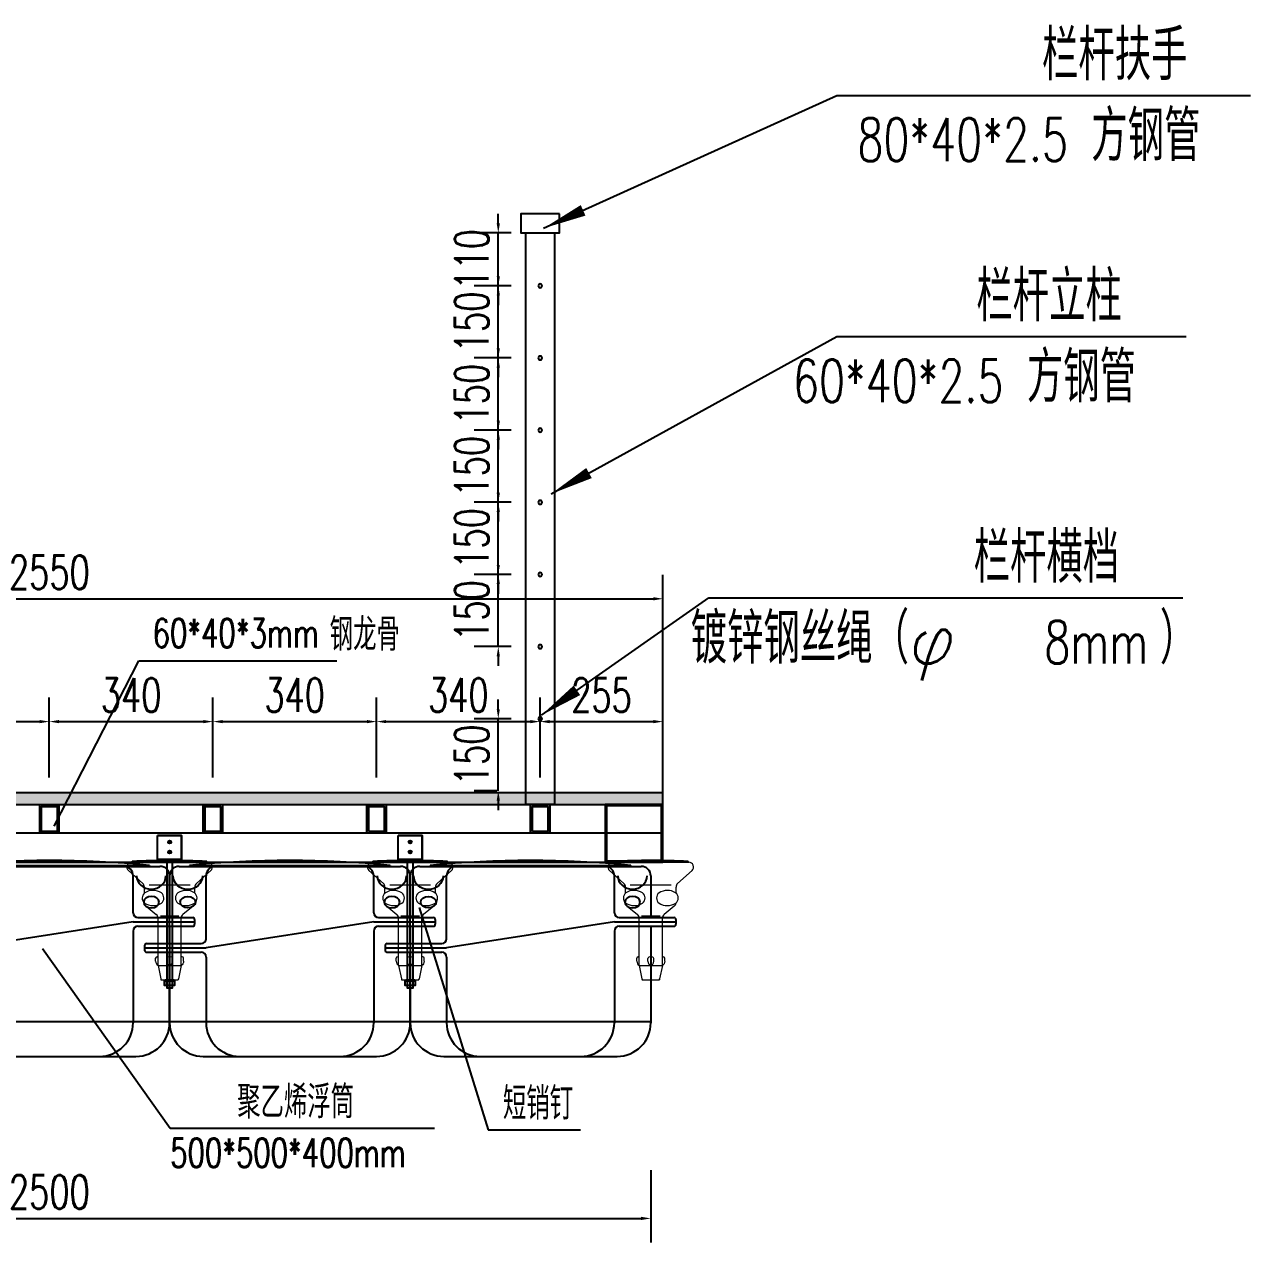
# Model space of a CAD drawing. Extents: x 833816 to 4746262, y -3629782 to -1973088.
# Drawn here: x 2454430 to 2456978, y -2641514 to -2638982 of the extents above; entities that cross this region are included whole.
import ezdxf

# ---------------------------------------------------------------- set-up
doc = ezdxf.new("R2010")
doc.units = 0
doc.header["$LTSCALE"] = 1000
doc.header["$MEASUREMENT"] = 0
doc.header["$PDMODE"] = 32
for name, color, linetype in [('00-Face', 2, 'Continuous'), ('DIM_LEAD', 3, 'Continuous'), ('FT', 5, 'Continuous'), ('hatch', 8, 'Continuous'), ('L-TEXT文字标注', 7, 'Continuous'), ('PUB_DIM', 3, 'Continuous'), ('PUB_TEXT', 7, 'Continuous'), ('W-PLASTIC_RAILINGS塑木栏杆', 6, 'Continuous'), ('W-STEEL_FRAME钢架', 3, 'Continuous'), ('W-STEEL_KEEL钢龙骨', 5, 'Continuous'), ('塑木板', 32, 'Continuous'), ('短销钉', 253, 'Continuous'), ('螺栓', 146, 'Continuous')]:
    doc.layers.add(name, color=color, linetype=linetype)
doc.layers.add('伯利恒浮筒', color=5, linetype='Continuous', lineweight=5)
doc.styles.add('_TCH_DIM', font='SIMPLEX', dxfattribs={"bigfont": 'GBCBIG'})
doc.styles.add('STANDARD_T3', font='simplex.shx', dxfattribs={"width": 0.7, "bigfont": 'gbcbig.shx'})
doc.dimstyles.new('W&&20', dxfattribs={"dimtxt": 70, "dimasz": 20, "dimexe": 50, "dimexo": 60, "dimgap": 20, "dimtad": 1, "dimdec": 0, "dimzin": 0, "dimdsep": 46, "dimtxsty": 'STANDARD_T3', "dimcen": 0.09, "dimclrd": 1, "dimclre": 1, "dimclrt": 7, "dimazin": 2, "dimtfac": 1, "dimtdec": 0, "dimtix": 1, "dimtmove": 1, "dimatfit": 3, "dimfxl": 100, "dimtolj": 1, "dimtzin": 0, "dimarcsym": 0})

# ---------------------------------------------------------------- blocks, each defined once
blk = doc.blocks.new('blhft')
at = {"layer": 'FT'}
for p, q in [((-230, 395), (230, 395)), ((-208.5, 397), (208.1999999999534, 397)), ((-208.5, 397), (-208.5, 395)), ((208.1999999999534, 397), (208.1999999999534, 395)), ((-250, 234.5), (-250, 375)), ((-174.2640687120147, 244.5), (-174.2640687120147, 375)), ((174.2640687118983, 298.5), (174.2640687118983, 375)), ((250, 375), (250, 288.5)), ((184.2640687118983, 288.5), (298.0747355405474, 288.5)), ((174.2640687118983, 279.5), (-174.2640687120147, 225.5)), ((174.2640687118983, 279.5), (302.0747355405474, 279.5)), ((174.2640687118983, 260.5), (174.2640687118983, 70)), ((184.2640687118983, 270.5), (298.0747355405474, 270.5)), ((250, 270.5), (250, 70)), ((-298.0369826901006, 234.5), (-184.2640687120147, 234.5)), ((-302.0369826901006, 225.5), (-174.2640687120147, 225.5)), ((-298.0369826901006, 216.5), (-184.2640687120147, 216.5)), ((-250, 70), (-250, 216.5)), ((-174.2640687120147, 206.5), (-174.2640687120147, 70)), ((-180, 0), (180, 0))]:
    blk.add_line(p, q, dxfattribs=at)
at = {"layer": 'FT', "ltscale": 0.5}
for p, q in [((302.0747355405474, 284.5), (302.0747355405474, 274.5)), ((-302.0369826901006, 230.5), (-302.0369826901006, 220.5))]:
    blk.add_line(p, q, dxfattribs=at)
at = {"layer": 'FT'}
for centre, radius, start, end in [((-230, 375), 20, 90, 180), ((-0.1500000000232831, -1768.484999999986), 2175.485005171261, 84.50425978993003, 95.49574021006995), ((-154.2640687120147, 375), 20, 90, 180), ((154.2640687118983, 375), 20, 0, 90), ((230, 375), 20, 0, 90), ((184.2640687118983, 298.5), 10, 180, 270), ((184.2640687118983, 260.5), 10, 90, 180), ((298.0747355405474, 274.5), 4, 270, 0), ((-184.2640687120147, 244.5), 10, 270, 0), ((-298.0369826901006, 220.5), 4, 180, 270), ((-184.2640687120147, 206.5), 10, 0, 90), ((-180, 70), 70, 180, 270), ((-104.2640687120147, 70), 70, 180, 270), ((104.2640687118983, 70), 70, 270, 0), ((180, 70), 70, 270, 0)]:
    blk.add_arc(centre, radius, start, end, dxfattribs=at)
at = {"layer": 'FT', "ltscale": 0.5}
for centre, start, end in [((298.0747355405474, 284.5), 0, 90), ((-298.0369826901006, 230.5), 90, 180)]:
    blk.add_arc(centre, 4, start, end, dxfattribs=at)
at = {"layer": 'FT', "extrusion": (0, 0, -1)}
blk.add_ellipse((-212.1320343554253, 375.0000000000146), major_axis=(-30.37504769582881, 1.159501235391824e-12), ratio=0.9218092521331712, start_param=3.141592653589793, end_param=6.283185307179586, dxfattribs=at)
at = {"layer": 'FT'}
blk.add_ellipse((211.8917544153519, 375.3981443897064), major_axis=(30.37499413499397, 0.05704229095236234), ratio=0.9218092521331709, start_param=3.141592653589793, end_param=6.283185307179586, dxfattribs=at)
blk.add_ellipse((-212.1320343560074, 320.5), major_axis=(-16, 2.98329317162055e-15), ratio=0.75, dxfattribs=at)
at = {"layer": 'FT', "extrusion": (0, 0, -1)}
blk.add_ellipse((212.1320343558909, 320.5), major_axis=(16, -1.192181603916775e-14), ratio=0.75, dxfattribs=at)
blk = doc.blocks.new('dxd')
at = {"layer": '短销钉', "lineweight": 13}
for p, q in [((-79, 244.5), (79, 244.5)), ((-77.5, 244.5), (-77.5, 246.5)), ((-77.5, 246.5), (77.5, 246.5)), ((77.5, 244.5), (77.5, 246.5)), ((-85.69118730124319, 227.0684448128377), (-55.80881269875681, 200.1630985649754)), ((85.69118730124319, 227.0684448128377), (55.80881269875681, 200.1630985649754)), ((-52.5, 180.0623058987476), (-52.5, 192.7315433778131)), ((-42.50769273223705, 197.1839259753106), (42.49230726776295, 197.1839259753106)), ((52.5, 180.0623058987476), (52.5, 192.7315433778131)), ((-48.79320391049259, 152.8661777056332), (-27.70679608950741, 135.7907413347566)), ((-24, 30), (-24, 128.0192817201823)), ((-19.20000000001164, 132.789037047165), (19.20000000001164, 132.789037047165)), ((24, 30), (24, 128.0192817201823)), ((48.79320391049259, 152.8661777056332), (27.70679608950741, 135.7907413347566)), ((-29, 38.87411967464868), (-29, 45)), ((-26, 48), (-24, 48)), ((-24, 30), (24, 30)), ((-24, 30), (-18.40194193241769, 2.009709662153909)), ((-6, 39), (-6, 44.32455532033782)), ((6, 39), (6, 44.32455532033782)), ((24, 30), (18.40194193244679, 2.009709662153909)), ((26, 48), (24, 48)), ((29, 38.87411967464868), (29, 45)), ((-15.95049024320906, 0), (15.95049024320906, 0))]:
    blk.add_line(p, q, dxfattribs=at)
at = {"layer": '短销钉', "lineweight": 13, "ltscale": 0.1}
for p, q in [((-18.40194193241769, 2.009709662153909), (-18, 0)), ((-18, 0), (-15.95049024320906, 0)), ((15.95049024320906, 0), (18, 0)), ((18.40194193244679, 2.009709662153909), (18, 0))]:
    blk.add_line(p, q, dxfattribs=at)
at = {"layer": '短销钉', "lineweight": 13}
for centre, radius, start, end in [((-79, 234.5), 10, 90, 228.0009156405508), ((0, -1254.06249999845), 1502.56249999845, 87.04345468654192, 92.95654531345808), ((79, 234.5), 10, 311.9990843594492, 90), ((-43.5, 170), 13.49999999999955, 126.5657369318358, 231.0000000002546), ((-62.5, 192.7315433778131), 10, 0, 48.00091564055078), ((-34.52363483404042, 154.4883161433463), 31.37204003537892, 56.41657969937791, 122.8530887181568), ((-25.49996233111597, 170), 13.49999999999955, 308.3696395362614, 51.90106289520276), ((25.49996233111597, 170), 13.49999999999955, 128.0989371047973, 231.6303604637386), ((34.51582523426623, 154.5183921643038), 31.34266601666032, 57.12871926062825, 123.6019393643737), ((43.5, 170), 13.49999999999955, 308.9999999997454, 53.43426306816423), ((62.5, 192.7315433778131), 10, 131.9990843594492, 180), ((-42.5, 160.6376373202074), 10, 184.1478824734012, 231.0000000002546), ((-34.48837609545444, 185.5997806980449), 31.42076009486325, 236.1380561512875, 303.5569220443629), ((34.4883880604757, 185.5952856474905), 31.41702091548712, 236.4385283679592, 303.8664934392513), ((42.5, 160.6376373202074), 10, 308.9999999997454, 355.8521175265988), ((-34, 128.0192817201823), 10, 0, 51.00000000025459), ((34, 128.0192817201823), 10, 128.9999999997454, 180), ((-26, 45), 3, 90, 180), ((-3, 44.32455532033782), 3, 115.3769335256795, 180), ((0, 38), 10, 64.62306647432047, 115.3769335256795), ((3, 44.32455532033782), 3, 0, 64.62306647432047), ((26, 45), 3, 0, 90), ((-15.95049024320906, 2.5), 2.5, 191.3099324743677, 270), ((15.95049024320906, 2.5), 2.5, 270, 348.6900675256323)]:
    blk.add_arc(centre, radius, start, end, dxfattribs=at)
for centre, major_axis, ratio, start_param, end_param in [((-23, 38.87411967464868), (1.677748740859258e-13, -9), 0.6666666666666728, 4.71238898038469, 6.115737227959887), ((0, 39), (1.732856390789222e-13, 9), 0.6666666666666603, 1.570796326794897, 4.71238898038469)]:
    blk.add_ellipse(centre, major_axis=major_axis, ratio=ratio, start_param=start_param, end_param=end_param, dxfattribs=at)
at = {"layer": '短销钉', "lineweight": 13, "extrusion": (0, 0, -1)}
blk.add_ellipse((23, 38.87411967464868), major_axis=(-1.73285639078919e-13, -9), ratio=0.6666666666666728, start_param=4.71238898038469, end_param=6.115737227959805, dxfattribs=at)
blk = doc.blocks.new('短销固定件正视面')
at = {"layer": '塑木板', "color": 156}
blk.add_lwpolyline([(2149439.269028792, 351498.7318098359), (2149442.269028792, 351498.7318098359), (2149489.269028792, 351498.7318098359), (2149489.269028792, 351451.7318098359), (2149489.269028792, 351448.7318098359), (2149439.269028792, 351448.7318098359)], close=True, dxfattribs=at)
at = {"layer": '塑木板', "color": 5}
blk.add_lwpolyline([(2149489.269028792, 351448.7318098359), (2149489.269028792, 351498.7318098359), (2149439.269028792, 351498.7318098359)], dxfattribs=at)
at = {"layer": '螺栓', "color": 156}
blk.add_lwpolyline([(2149458.269028792, 351448.7318098359), (2149458.269028792, 351181.7318113856), (2149470.269028792, 351181.7318113856), (2149470.269028792, 351448.7318098359)], dxfattribs=at)
for points in [[(2149453.769028792, 351196.7318113856), (2149474.769028792, 351196.7318113856), (2149474.769028792, 351186.7318113856), (2149453.769028792, 351186.7318113856)], [(2149455.269028792, 351198.7318113856), (2149473.269028792, 351198.7318113856), (2149473.269028792, 351196.7318113856), (2149455.269028792, 351196.7318113856)], [(2149458.769028792, 351196.7318113856), (2149469.769028792, 351196.7318113856), (2149469.769028792, 351186.7318113856), (2149458.769028792, 351186.7318113856)]]:
    blk.add_lwpolyline(points, close=True, dxfattribs=at)
blk = doc.blocks.new('自攻丝正面')
at = {"layer": '塑木板', "color": 0}
blk.add_lwpolyline([(2150142.515784474, 351486.6445399821), (2150142.515784474, 351488.4339172747), (2150141.515784474, 351488.4339172747), (2150141.515784474, 351486.6445399821), (2150139.726407181, 351486.6445399821), (2150139.726407181, 351485.6445399821), (2150141.515784474, 351485.6445399821), (2150141.515784474, 351483.8551626895), (2150142.515784474, 351483.8551626895), (2150142.515784474, 351485.6445399821), (2150144.305161767, 351485.6445399821), (2150144.305161767, 351486.6445399821)], close=True, dxfattribs=at)
blk.add_circle((2150142.015784474, 351486.1445399821), 3.25, dxfattribs=at)
blk = doc.blocks.new('短销钉')
at = {"layer": '塑木板'}
h = blk.add_hatch(color=5, dxfattribs=at)
h.dxf.hatch_style = 1
h.paths.add_polyline_path([(-3.334488766267896, -13.58726985380054, 1), (3.165511233732104, -13.58726985380054, 1)])
h.paths.add_polyline_path([(2.20488852635026, -13.08726985380054), (2.20488852635026, -14.08726985380054), (0.4155112337321043, -14.08726985380054), (0.4155112337321043, -15.87664714641869), (-0.5844887662678957, -15.87664714641869), (-0.5844887662678957, -14.08726985380054), (-2.373866058886051, -14.08726985380054), (-2.373866058886051, -13.08726985380054), (-0.5844887662678957, -13.08726985380054), (-0.5844887662678957, -11.29789256118238), (0.4155112337321043, -11.29789256118238), (0.4155112337321043, -13.08726985380054)], flags=16)
h = blk.add_hatch(color=5, dxfattribs=at)
h.dxf.hatch_style = 1
h.paths.add_polyline_path([(2.20488852635026, -33.90881509333849), (0.4155112337321043, -33.90881509333849), (0.4155112337321043, -32.11943780072033), (-0.5844887662678957, -32.11943780072033), (-0.5844887662678957, -33.90881509333849), (-2.373866058886051, -33.90881509333849), (-2.373866058886051, -34.90881509333849), (-0.5844887662678957, -34.90881509333849), (-0.5844887662678957, -36.69819238595665), (0.4155112337321043, -36.69819238595665), (0.4155112337321043, -34.90881509333849), (2.20488852635026, -34.90881509333849)], flags=16)
h.paths.add_polyline_path([(-3.334488766267896, -34.40881509333849, 1), (3.165511233732104, -34.40881509333849, 1)])
at = {"layer": '塑木板', "color": 0}
blk.add_blockref('短销固定件正视面', (-2149464.269028792, -351498.7318098359), dxfattribs=at)
at = {"layer": '塑木板', "color": 7}
for p in [(-2150142.10027324, -351499.7318098359), (-2150142.10027324, -351520.5533550754)]:
    blk.add_blockref('自攻丝正面', p, dxfattribs=at)
blk = doc.blocks.new('龙骨')
at = {"layer": 'W-STEEL_FRAME钢架'}
h = blk.add_hatch(dxfattribs=at)
h.set_pattern_fill('STEEL', color=5, scale=10)
h.set_pattern_definition([(45, (-467780.078341462, -467666.9876991934), (-11.22532015133644, 11.22532015133644), []), (45, (-467780.078341462, -467659.0501991934), (-11.22532015133644, 11.22532015133644), [])])
h.paths.add_polyline_path([(-16, -26), (-16, 26), (16, 26), (16, -26)], flags=16)
h.paths.add_polyline_path([(-20, -30), (-20, 30), (20, 30), (20, -30)])
at = {"layer": 'W-STEEL_FRAME钢架', "color": 5}
for points in [[(-20, -30), (-20, 30), (20, 30), (20, -30)], [(-16, -26), (-16, 26), (16, 26), (16, -26)]]:
    blk.add_lwpolyline(points, close=True, dxfattribs=at)
blk = doc.blocks.new('*U736')
at = {"layer": 'W-STEEL_FRAME钢架', "color": 5}
blk.add_blockref('龙骨', (0, 0), dxfattribs=at)
blk = doc.blocks.new('*U737')
at = {"layer": 'W-STEEL_FRAME钢架', "color": 0, "linetype": 'ByBlock', "lineweight": -2, "transparency": 16777216}
for p in [(0, 0), (340, 0), (680, 0), (1020, 0), (1360, 0), (1700, 0), (2040, 0)]:
    blk.add_blockref('*U736', p, dxfattribs=at)
blk = doc.blocks.new('*D738')
at = {"layer": 'Defpoints', "color": 0, "transparency": 16777216}
for p in [(2455756.470158142, -2640175.540683657), (2453206.172382663, -2640663.037003748), (2455756.470158142, -2640663.037003748)]:
    blk.add_point(p, dxfattribs=at)
at = {"layer": 'W-STEEL_FRAME钢架', "color": 1, "lineweight": -2, "transparency": 16777216}
for p, q in [((2453206.172382663, -2640603.037003748), (2453206.172382663, -2640125.540683657)), ((2455756.470158142, -2640603.037003748), (2455756.470158142, -2640125.540683657)), ((2453226.172382663, -2640175.540683657), (2455736.470158142, -2640175.540683657))]:
    blk.add_line(p, q, dxfattribs=at)
at = {"layer": 'W-STEEL_FRAME钢架', "color": 1, "transparency": 16777216}
for points in [[(2453226.172382663, -2640172.207350323), (2453226.172382663, -2640178.87401699), (2453206.172382663, -2640175.540683657)], [(2455736.470158142, -2640172.207350323), (2455736.470158142, -2640178.87401699), (2455756.470158142, -2640175.540683657)]]:
    blk.add_solid(points, dxfattribs=at)
at = {"layer": 'W-STEEL_FRAME钢架', "color": 7, "transparency": 16777216, "insert": (2454481.321270403, -2640120.540683657), "char_height": 70, "attachment_point": 5, "style": 'STANDARD_T3'}
blk.add_mtext('\\A1;2550', dxfattribs=at)
blk = doc.blocks.new('*D740')
at = {"layer": 'Defpoints', "color": 0, "transparency": 16777216}
for p in [(2453231.321270403, -2640892.224798548), (2455731.321270403, -2640892.224798548), (2455731.321270403, -2641463.560978538)]:
    blk.add_point(p, dxfattribs=at)
at = {"layer": 'L-TEXT文字标注', "color": 1, "lineweight": -2, "transparency": 16777216}
for p, q in [((2453231.321270403, -2641363.560978538), (2453231.321270403, -2641513.560978538)), ((2455731.321270403, -2641363.560978538), (2455731.321270403, -2641513.560978538)), ((2453251.321270403, -2641463.560978538), (2455711.321270403, -2641463.560978538))]:
    blk.add_line(p, q, dxfattribs=at)
at = {"layer": 'L-TEXT文字标注', "color": 1, "transparency": 16777216}
for points in [[(2453251.321270403, -2641460.227645204), (2453251.321270403, -2641466.894311871), (2453231.321270403, -2641463.560978538)], [(2455711.321270403, -2641460.227645204), (2455711.321270403, -2641466.894311871), (2455731.321270403, -2641463.560978538)]]:
    blk.add_solid(points, dxfattribs=at)
at = {"layer": 'L-TEXT文字标注', "color": 7, "transparency": 16777216, "insert": (2454481.321270403, -2641408.560978538), "char_height": 70, "attachment_point": 5, "style": 'STANDARD_T3'}
blk.add_mtext('\\A1;2500', dxfattribs=at)
blk = doc.blocks.new('*D743')
at = {"layer": 'Defpoints', "color": 0, "transparency": 16777216}
for p in [(2454481.321270403, -2640430.859295024), (2454141.321270403, -2640607.037003748), (2454481.321270403, -2640607.037003748)]:
    blk.add_point(p, dxfattribs=at)
at = {"layer": 'W-STEEL_FRAME钢架', "color": 1, "lineweight": -2, "transparency": 16777216}
for p, q in [((2454141.321270403, -2640547.037003748), (2454141.321270403, -2640380.859295024)), ((2454481.321270403, -2640547.037003748), (2454481.321270403, -2640380.859295024)), ((2454161.321270403, -2640430.859295024), (2454461.321270403, -2640430.859295024))]:
    blk.add_line(p, q, dxfattribs=at)
at = {"layer": 'W-STEEL_FRAME钢架', "color": 1, "transparency": 16777216}
for points in [[(2454161.321270403, -2640427.52596169), (2454161.321270403, -2640434.192628357), (2454141.321270403, -2640430.859295024)], [(2454461.321270403, -2640427.52596169), (2454461.321270403, -2640434.192628357), (2454481.321270403, -2640430.859295024)]]:
    blk.add_solid(points, dxfattribs=at)
at = {"layer": 'W-STEEL_FRAME钢架', "color": 7, "transparency": 16777216, "insert": (2454311.321270403, -2640375.859295024), "char_height": 70, "attachment_point": 5, "style": 'STANDARD_T3'}
blk.add_mtext('\\A1;340', dxfattribs=at)
blk = doc.blocks.new('*D744')
at = {"layer": 'Defpoints', "color": 0, "transparency": 16777216}
for p in [(2454821.321270403, -2640430.859295024), (2454481.321270403, -2640607.037003748), (2454821.321270403, -2640607.037003748)]:
    blk.add_point(p, dxfattribs=at)
at = {"layer": 'W-STEEL_FRAME钢架', "color": 1, "lineweight": -2, "transparency": 16777216}
for p, q in [((2454481.321270403, -2640547.037003748), (2454481.321270403, -2640380.859295024)), ((2454821.321270403, -2640547.037003748), (2454821.321270403, -2640380.859295024)), ((2454501.321270403, -2640430.859295024), (2454801.321270403, -2640430.859295024))]:
    blk.add_line(p, q, dxfattribs=at)
at = {"layer": 'W-STEEL_FRAME钢架', "color": 1, "transparency": 16777216}
for points in [[(2454501.321270403, -2640427.52596169), (2454501.321270403, -2640434.192628357), (2454481.321270403, -2640430.859295024)], [(2454801.321270403, -2640427.52596169), (2454801.321270403, -2640434.192628357), (2454821.321270403, -2640430.859295024)]]:
    blk.add_solid(points, dxfattribs=at)
at = {"layer": 'W-STEEL_FRAME钢架', "color": 7, "transparency": 16777216, "insert": (2454651.321270403, -2640375.859295024), "char_height": 70, "attachment_point": 5, "style": 'STANDARD_T3'}
blk.add_mtext('\\A1;340', dxfattribs=at)
blk = doc.blocks.new('*D745')
at = {"layer": 'Defpoints', "color": 0, "transparency": 16777216}
for p in [(2455161.321270403, -2640430.859295024), (2454821.321270403, -2640607.037003748), (2455161.321270403, -2640607.037003748)]:
    blk.add_point(p, dxfattribs=at)
at = {"layer": 'W-STEEL_FRAME钢架', "color": 1, "lineweight": -2, "transparency": 16777216}
for p, q in [((2454821.321270403, -2640547.037003748), (2454821.321270403, -2640380.859295024)), ((2455161.321270403, -2640547.037003748), (2455161.321270403, -2640380.859295024)), ((2454841.321270403, -2640430.859295024), (2455141.321270403, -2640430.859295024))]:
    blk.add_line(p, q, dxfattribs=at)
at = {"layer": 'W-STEEL_FRAME钢架', "color": 1, "transparency": 16777216}
for points in [[(2454841.321270403, -2640427.52596169), (2454841.321270403, -2640434.192628357), (2454821.321270403, -2640430.859295024)], [(2455141.321270403, -2640427.52596169), (2455141.321270403, -2640434.192628357), (2455161.321270403, -2640430.859295024)]]:
    blk.add_solid(points, dxfattribs=at)
at = {"layer": 'W-STEEL_FRAME钢架', "color": 7, "transparency": 16777216, "insert": (2454991.321270403, -2640375.859295024), "char_height": 70, "attachment_point": 5, "style": 'STANDARD_T3'}
blk.add_mtext('\\A1;340', dxfattribs=at)
blk = doc.blocks.new('*D746')
at = {"layer": 'Defpoints', "color": 0, "transparency": 16777216}
for p in [(2455501.321270403, -2640430.859295024), (2455161.321270403, -2640607.037003748), (2455501.321270403, -2640607.037003748)]:
    blk.add_point(p, dxfattribs=at)
at = {"layer": 'W-STEEL_FRAME钢架', "color": 1, "lineweight": -2, "transparency": 16777216}
for p, q in [((2455161.321270403, -2640547.037003748), (2455161.321270403, -2640380.859295024)), ((2455501.321270403, -2640547.037003748), (2455501.321270403, -2640380.859295024)), ((2455181.321270403, -2640430.859295024), (2455481.321270403, -2640430.859295024))]:
    blk.add_line(p, q, dxfattribs=at)
at = {"layer": 'W-STEEL_FRAME钢架', "color": 1, "transparency": 16777216}
for points in [[(2455181.321270403, -2640427.52596169), (2455181.321270403, -2640434.192628357), (2455161.321270403, -2640430.859295024)], [(2455481.321270403, -2640427.52596169), (2455481.321270403, -2640434.192628357), (2455501.321270403, -2640430.859295024)]]:
    blk.add_solid(points, dxfattribs=at)
at = {"layer": 'W-STEEL_FRAME钢架', "color": 7, "transparency": 16777216, "insert": (2455331.321270403, -2640375.859295024), "char_height": 70, "attachment_point": 5, "style": 'STANDARD_T3'}
blk.add_mtext('\\A1;340', dxfattribs=at)
blk = doc.blocks.new('*D747')
at = {"layer": 'Defpoints', "color": 0, "transparency": 16777216}
for p in [(2455756.470158142, -2640430.859295024), (2455501.321270403, -2640607.037003748), (2455756.470158142, -2640603.037003748)]:
    blk.add_point(p, dxfattribs=at)
at = {"layer": 'W-STEEL_FRAME钢架', "color": 1, "lineweight": -2, "transparency": 16777216}
for p, q in [((2455501.321270403, -2640547.037003748), (2455501.321270403, -2640380.859295024)), ((2455756.470158142, -2640543.037003748), (2455756.470158142, -2640380.859295024)), ((2455521.321270403, -2640430.859295024), (2455736.470158142, -2640430.859295024))]:
    blk.add_line(p, q, dxfattribs=at)
at = {"layer": 'W-STEEL_FRAME钢架', "color": 1, "transparency": 16777216}
for points in [[(2455521.321270403, -2640427.52596169), (2455521.321270403, -2640434.192628357), (2455501.321270403, -2640430.859295024)], [(2455736.470158142, -2640427.52596169), (2455736.470158142, -2640434.192628357), (2455756.470158142, -2640430.859295024)]]:
    blk.add_solid(points, dxfattribs=at)
at = {"layer": 'W-STEEL_FRAME钢架', "color": 7, "transparency": 16777216, "insert": (2455628.895714272, -2640375.859295024), "char_height": 70, "attachment_point": 5, "style": 'STANDARD_T3'}
blk.add_mtext('\\A1;255', dxfattribs=at)
blk = doc.blocks.new('*U974')
at = {"layer": 'W-PLASTIC_RAILINGS塑木栏杆'}
blk.add_circle((0, 0), 4, dxfattribs=at)
blk = doc.blocks.new('*U975')
at = {"layer": 'W-PLASTIC_RAILINGS塑木栏杆', "color": 0, "linetype": 'ByBlock', "lineweight": -2, "transparency": 16777216}
for p in [(5.510910596163089e-14, 900), (4.592425496802574e-14, 750), (3.673940397442059e-14, 600), (2.755455298081545e-14, 450), (1.83697019872103e-14, 300), (9.184850993605149e-15, 150), (0, 0)]:
    blk.add_blockref('*U974', p, dxfattribs=at)
blk = doc.blocks.new('*D979')
at = {"layer": 'Defpoints', "color": 0, "transparency": 16777216}
for p in [(2455414.378510682, -2640425.037003749), (2455501.321270403, -2640425.037003749, 1e-08), (2455471.321270403, -2640575.037003749, 1e-08)]:
    blk.add_point(p, dxfattribs=at)
at = {"layer": 'W-STEEL_KEEL钢龙骨', "color": 1, "lineweight": -2, "transparency": 16777216}
for p, q in [((2455414.378510682, -2640405.037003749), (2455414.378510682, -2640385.037003749)), ((2455441.321270403, -2640425.037003749), (2455364.378510682, -2640425.037003749)), ((2455414.378510682, -2640575.037003749), (2455414.378510682, -2640425.037003749)), ((2455411.321270403, -2640575.037003749), (2455364.378510682, -2640575.037003749)), ((2455414.378510682, -2640595.037003749), (2455414.378510682, -2640615.037003749))]:
    blk.add_line(p, q, dxfattribs=at)
at = {"layer": 'W-STEEL_KEEL钢龙骨', "color": 1, "transparency": 16777216}
for points in [[(2455411.045177349, -2640405.037003749), (2455417.711844016, -2640405.037003749), (2455414.378510682, -2640425.037003749)], [(2455411.045177349, -2640595.037003749), (2455417.711844016, -2640595.037003749), (2455414.378510682, -2640575.037003749)]]:
    blk.add_solid(points, dxfattribs=at)
at = {"layer": 'W-STEEL_KEEL钢龙骨', "color": 7, "transparency": 16777216, "insert": (2455359.378510681, -2640500.037003749), "char_height": 70, "attachment_point": 5, "rotation": 90, "style": 'STANDARD_T3'}
blk.add_mtext('\\A1;150', dxfattribs=at)
blk = doc.blocks.new('*D980')
at = {"layer": 'Defpoints', "color": 0, "transparency": 16777216}
for p in [(2455414.378510681, -2640125.037003749), (2455501.321270403, -2640125.037003749, 1e-08), (2455501.321270403, -2640275.037003749, 1e-08)]:
    blk.add_point(p, dxfattribs=at)
at = {"layer": 'W-STEEL_KEEL钢龙骨', "color": 1, "lineweight": -2, "transparency": 16777216}
for p, q in [((2455414.378510681, -2640105.037003749), (2455414.378510681, -2640085.037003749)), ((2455441.321270403, -2640125.037003749), (2455364.378510681, -2640125.037003749)), ((2455414.378510681, -2640275.037003749), (2455414.378510681, -2640125.037003749)), ((2455441.321270403, -2640275.037003749), (2455364.378510681, -2640275.037003749)), ((2455414.378510681, -2640295.037003749), (2455414.378510681, -2640315.037003749))]:
    blk.add_line(p, q, dxfattribs=at)
at = {"layer": 'W-STEEL_KEEL钢龙骨', "color": 1, "transparency": 16777216}
for points in [[(2455411.045177348, -2640105.037003749), (2455417.711844015, -2640105.037003749), (2455414.378510681, -2640125.037003749)], [(2455411.045177348, -2640295.037003749), (2455417.711844015, -2640295.037003749), (2455414.378510681, -2640275.037003749)]]:
    blk.add_solid(points, dxfattribs=at)
at = {"layer": 'W-STEEL_KEEL钢龙骨', "color": 7, "transparency": 16777216, "insert": (2455359.378510681, -2640200.037003749), "char_height": 70, "attachment_point": 5, "rotation": 90, "style": 'STANDARD_T3'}
blk.add_mtext('\\A1;150', dxfattribs=at)
blk = doc.blocks.new('*D981')
at = {"layer": 'Defpoints', "color": 0, "transparency": 16777216}
for p in [(2455414.378510682, -2639975.037003749), (2455501.321270403, -2639975.037003749, 1e-08), (2455501.321270403, -2640125.037003749, 1e-08)]:
    blk.add_point(p, dxfattribs=at)
at = {"layer": 'W-STEEL_KEEL钢龙骨', "color": 1, "lineweight": -2, "transparency": 16777216}
for p, q in [((2455414.378510682, -2639955.037003749), (2455414.378510682, -2639935.037003749)), ((2455441.321270403, -2639975.037003749), (2455364.378510682, -2639975.037003749)), ((2455414.378510682, -2640125.037003749), (2455414.378510682, -2639975.037003749)), ((2455441.321270403, -2640125.037003749), (2455364.378510682, -2640125.037003749)), ((2455414.378510682, -2640145.037003749), (2455414.378510682, -2640165.037003749))]:
    blk.add_line(p, q, dxfattribs=at)
at = {"layer": 'W-STEEL_KEEL钢龙骨', "color": 1, "transparency": 16777216}
for points in [[(2455411.045177348, -2639955.037003749), (2455417.711844015, -2639955.037003749), (2455414.378510682, -2639975.037003749)], [(2455411.045177348, -2640145.037003749), (2455417.711844015, -2640145.037003749), (2455414.378510682, -2640125.037003749)]]:
    blk.add_solid(points, dxfattribs=at)
at = {"layer": 'W-STEEL_KEEL钢龙骨', "color": 7, "transparency": 16777216, "insert": (2455359.378510681, -2640050.037003749), "char_height": 70, "attachment_point": 5, "rotation": 90, "style": 'STANDARD_T3'}
blk.add_mtext('\\A1;150', dxfattribs=at)
blk = doc.blocks.new('*D982')
at = {"layer": 'Defpoints', "color": 0, "transparency": 16777216}
for p in [(2455414.378510682, -2639825.037003749), (2455501.321270403, -2639825.037003749, 1e-08), (2455501.321270403, -2639975.037003749, 1e-08)]:
    blk.add_point(p, dxfattribs=at)
at = {"layer": 'W-STEEL_KEEL钢龙骨', "color": 1, "lineweight": -2, "transparency": 16777216}
for p, q in [((2455414.378510682, -2639805.037003749), (2455414.378510682, -2639785.037003749)), ((2455441.321270403, -2639825.037003749), (2455364.378510682, -2639825.037003749)), ((2455414.378510682, -2639975.037003749), (2455414.378510682, -2639825.037003749)), ((2455441.321270403, -2639975.037003749), (2455364.378510682, -2639975.037003749)), ((2455414.378510682, -2639995.037003749), (2455414.378510682, -2640015.037003749))]:
    blk.add_line(p, q, dxfattribs=at)
at = {"layer": 'W-STEEL_KEEL钢龙骨', "color": 1, "transparency": 16777216}
for points in [[(2455411.045177348, -2639805.037003749), (2455417.711844015, -2639805.037003749), (2455414.378510682, -2639825.037003749)], [(2455411.045177348, -2639995.037003749), (2455417.711844015, -2639995.037003749), (2455414.378510682, -2639975.037003749)]]:
    blk.add_solid(points, dxfattribs=at)
at = {"layer": 'W-STEEL_KEEL钢龙骨', "color": 7, "transparency": 16777216, "insert": (2455359.378510681, -2639900.037003749), "char_height": 70, "attachment_point": 5, "rotation": 90, "style": 'STANDARD_T3'}
blk.add_mtext('\\A1;150', dxfattribs=at)
blk = doc.blocks.new('*D983')
at = {"layer": 'Defpoints', "color": 0, "transparency": 16777216}
for p in [(2455414.378510682, -2639675.037003749), (2455501.321270403, -2639675.037003749, 1e-08), (2455501.321270403, -2639825.037003749, 1e-08)]:
    blk.add_point(p, dxfattribs=at)
at = {"layer": 'W-STEEL_KEEL钢龙骨', "color": 1, "lineweight": -2, "transparency": 16777216}
for p, q in [((2455414.378510682, -2639655.037003749), (2455414.378510682, -2639635.037003749)), ((2455441.321270403, -2639675.037003749), (2455364.378510682, -2639675.037003749)), ((2455414.378510682, -2639825.037003749), (2455414.378510682, -2639675.037003749)), ((2455441.321270403, -2639825.037003749), (2455364.378510682, -2639825.037003749)), ((2455414.378510682, -2639845.037003749), (2455414.378510682, -2639865.037003749))]:
    blk.add_line(p, q, dxfattribs=at)
at = {"layer": 'W-STEEL_KEEL钢龙骨', "color": 1, "transparency": 16777216}
for points in [[(2455411.045177348, -2639655.037003749), (2455417.711844015, -2639655.037003749), (2455414.378510682, -2639675.037003749)], [(2455411.045177348, -2639845.037003749), (2455417.711844015, -2639845.037003749), (2455414.378510682, -2639825.037003749)]]:
    blk.add_solid(points, dxfattribs=at)
at = {"layer": 'W-STEEL_KEEL钢龙骨', "color": 7, "transparency": 16777216, "insert": (2455359.378510681, -2639750.037003749), "char_height": 70, "attachment_point": 5, "rotation": 90, "style": 'STANDARD_T3'}
blk.add_mtext('\\A1;150', dxfattribs=at)
blk = doc.blocks.new('*D984')
at = {"layer": 'Defpoints', "color": 0, "transparency": 16777216}
for p in [(2455414.378510682, -2639525.037003749), (2455501.321270403, -2639525.037003749, 1e-08), (2455501.321270403, -2639675.037003749, 1e-08)]:
    blk.add_point(p, dxfattribs=at)
at = {"layer": 'W-STEEL_KEEL钢龙骨', "color": 1, "lineweight": -2, "transparency": 16777216}
for p, q in [((2455414.378510682, -2639505.037003749), (2455414.378510682, -2639485.037003749)), ((2455441.321270403, -2639525.037003749), (2455364.378510682, -2639525.037003749)), ((2455414.378510682, -2639675.037003749), (2455414.378510682, -2639525.037003749)), ((2455441.321270403, -2639675.037003749), (2455364.378510682, -2639675.037003749)), ((2455414.378510682, -2639695.037003749), (2455414.378510682, -2639715.037003749))]:
    blk.add_line(p, q, dxfattribs=at)
at = {"layer": 'W-STEEL_KEEL钢龙骨', "color": 1, "transparency": 16777216}
for points in [[(2455411.045177348, -2639505.037003749), (2455417.711844015, -2639505.037003749), (2455414.378510682, -2639525.037003749)], [(2455411.045177348, -2639695.037003749), (2455417.711844015, -2639695.037003749), (2455414.378510682, -2639675.037003749)]]:
    blk.add_solid(points, dxfattribs=at)
at = {"layer": 'W-STEEL_KEEL钢龙骨', "color": 7, "transparency": 16777216, "insert": (2455359.378510681, -2639600.037003749), "char_height": 70, "attachment_point": 5, "rotation": 90, "style": 'STANDARD_T3'}
blk.add_mtext('\\A1;150', dxfattribs=at)
blk = doc.blocks.new('*D985')
at = {"layer": 'Defpoints', "color": 0, "transparency": 16777216}
for p in [(2455414.378510682, -2639415.037003749), (2455501.321270403, -2639415.037003749, 1e-08), (2455501.321270403, -2639525.037003749, 1e-08)]:
    blk.add_point(p, dxfattribs=at)
at = {"layer": 'W-STEEL_KEEL钢龙骨', "color": 1, "lineweight": -2, "transparency": 16777216}
for p, q in [((2455414.378510682, -2639395.037003749), (2455414.378510682, -2639375.037003749)), ((2455441.321270403, -2639415.037003749), (2455364.378510682, -2639415.037003749)), ((2455414.378510682, -2639525.037003749), (2455414.378510682, -2639415.037003749)), ((2455441.321270403, -2639525.037003749), (2455364.378510682, -2639525.037003749)), ((2455414.378510682, -2639545.037003749), (2455414.378510682, -2639565.037003749))]:
    blk.add_line(p, q, dxfattribs=at)
at = {"layer": 'W-STEEL_KEEL钢龙骨', "color": 1, "transparency": 16777216}
for points in [[(2455411.045177348, -2639395.037003749), (2455417.711844015, -2639395.037003749), (2455414.378510682, -2639415.037003749)], [(2455411.045177348, -2639545.037003749), (2455417.711844015, -2639545.037003749), (2455414.378510682, -2639525.037003749)]]:
    blk.add_solid(points, dxfattribs=at)
at = {"layer": 'W-STEEL_KEEL钢龙骨', "color": 7, "transparency": 16777216, "insert": (2455359.378510681, -2639470.037003749), "char_height": 70, "attachment_point": 5, "rotation": 90, "style": 'STANDARD_T3'}
blk.add_mtext('\\A1;110', dxfattribs=at)

msp = doc.modelspace()

# ---------------------------------------------------------------- hatches: boundary and pattern name
at = {"layer": 'hatch'}
h = msp.add_hatch(dxfattribs=at)
h.set_pattern_fill('木纹02', color=256, scale=20, style=0)
h.set_pattern_definition([(0, (2454468.94737881, -2640586.979755752), (0, 80), [16, -24, 8, -32]), (0, (2454524.94737881, -2640584.979755752), (0, 80), [16, -64]), (0, (2454516.94737881, -2640580.979755752), (0, 80), [8, -72]), (0, (2454472.94737881, -2640578.979755752), (0, 80), [4, -56, 4, -16]), (0, (2454500.94737881, -2640574.979755752), (0, 80), [16, -24, 4, -36]), (0, (2454480.94737881, -2640572.979755752), (0, 80), [12, -68]), (0, (2454500.94737881, -2640570.979755752), (0, 80), [24, -56]), (0, (2454476.94737881, -2640568.979755752), (0, 80), [16, -64]), (0, (2454508.94737881, -2640566.979755752), (0, 80), [40, -40]), (0, (2454484.94737881, -2640562.979755752), (0, 80), [8, -24, 16, -32]), (0, (2454540.94737881, -2640560.979755752), (0, 80), [16, -64]), (0, (2454524.94737881, -2640558.979755752), (0, 80), [8, -72]), (0, (2454508.94737881, -2640556.979755752), (0, 80), [8, -72]), (0, (2454468.94737881, -2640554.979755752), (0, 80), [16, -64]), (0, (2454508.94737881, -2640552.979755752), (0, 80), [16, -64]), (0, (2454508.94737881, -2640548.979755752), (0, 80), [16, -16, 16, -32]), (0, (2454492.94737881, -2640544.979755752), (0, 80), [8, -40, 16, -16]), (0, (2454508.94737881, -2640542.979755752), (0, 80), [24, -56]), (0, (2454508.94737881, -2640538.979755752), (0, 80), [16, -64]), (0, (2454476.94737881, -2640536.979755752), (0, 80), [24, -32, 8, -16]), (0, (2454476.94737881, -2640532.979755752), (0, 80), [40, -40]), (0, (2454524.94737881, -2640530.979755752), (0, 80), [8, -72]), (0, (2454500.94737881, -2640528.979755752), (0, 80), [16, -64]), (0, (2454484.94737881, -2640526.979755752), (0, 80), [8, -32, 8, -32]), (0, (2454476.94737881, -2640524.979755752), (0, 80), [8, -24, 16, -32]), (0, (2454492.94737881, -2640522.979755752), (0, 80), [8, -40, 8, -24]), (0, (2454508.94737881, -2640520.979755752), (0, 80), [24, -56]), (0, (2454476.94737881, -2640516.979755752), (0, 80), [16, -64]), (0, (2454516.94737881, -2640514.979755752), (0, 80), [8, -72]), (0, (2454532.94737881, -2640512.979755752), (0, 80), [8, -72]), (14.03624347, (2454524.94737881, -2640580.979755752), (79.99999999771705, -2.925673037168508e-09), [8.24, -321.60844208]), (14.03624347, (2454532.94737881, -2640562.979755752), (79.99999999771705, -2.925673037168508e-09), [8.24, -321.60844208]), (14.03624347, (2454524.94737881, -2640514.979755752), (79.99999999771705, -2.925673037168508e-09), [8.24, -321.60844208]), (14.03624347, (2454500.94737881, -2640544.979755752), (79.99999999771705, -2.925673037168508e-09), [8.24, -321.60844208]), (14.03624347, (2454516.94737881, -2640532.979755752), (79.99999999771705, -2.925673037168508e-09), [8.24, -321.60844208]), (14.03624347, (2454524.94737881, -2640538.979755752), (79.99999999771705, -2.925673037168508e-09), [8.24, -321.60844208]), (14.03624347, (2454484.94737881, -2640524.979755752), (79.99999999771705, -2.925673037168508e-09), [8.24, -321.60844208]), (14.03624347, (2454516.94737881, -2640528.979755752), (79.99999999771705, -2.925673037168508e-09), [8.24, -321.60844208]), (14.03624347, (2454532.94737881, -2640558.979755752), (79.99999999771705, -2.925673037168508e-09), [16.48, -313.36844208]), (14.03624347, (2454524.94737881, -2640552.979755752), (79.99999999771705, -2.925673037168508e-09), [16.48, -313.36844208]), (14.03624347, (2454524.94737881, -2640548.979755752), (79.99999999771705, -2.925673037168508e-09), [16.48, -313.36844208]), (165.96375653, (2454500.94737881, -2640574.979755752), (-79.99999999771705, -2.925699682521099e-09), [8.24, -16.48, 8.24, -296.88844208]), (165.96375653, (2454484.94737881, -2640562.979755752), (-79.99999999771705, -2.925699682521099e-09), [8.24, -321.60844208]), (165.96375653, (2454484.94737881, -2640526.979755752), (-79.99999999771705, -2.925699682521099e-09), [16.48, -313.36844208]), (194.03624347, (2454524.94737881, -2640584.979755752), (-79.99999999771705, 2.925681918952705e-09), [8.24, -321.60844208]), (345.96375653, (2454540.94737881, -2640584.979755752), (79.99999999771705, 2.925653053154065e-09), [8.24, -321.60844208]), (345.96375653, (2454516.94737881, -2640556.979755752), (79.99999999771705, 2.925653053154065e-09), [8.24, -321.60844208]), (345.96375653, (2454532.94737881, -2640542.979755752), (79.99999999771705, 2.925653053154065e-09), [8.24, -321.60844208]), (345.96375653, (2454500.94737881, -2640536.979755752), (79.99999999771705, 2.925653053154065e-09), [8.24, -321.60844208]), (345.96375653, (2454492.94737881, -2640526.979755752), (79.99999999771705, 2.925653053154065e-09), [8.24, -321.60844208]), (345.96375653, (2454500.94737881, -2640522.979755752), (79.99999999771705, 2.925653053154065e-09), [8.24, -321.60844208]), (345.96375653, (2454500.94737881, -2640536.979755752), (79.99999999771705, 2.925653053154065e-09), [8.24, -321.60844208]), (345.96375653, (2454524.94737881, -2640524.979755752), (79.99999999771705, 2.925653053154065e-09), [32.96, -296.88844208]), (345.96375653, (2454476.94737881, -2640578.979755752), (79.99999999771705, 2.925653053154065e-09), [32.96, -296.88844208]), (345.96375653, (2454484.94737881, -2640572.979755752), (79.99999999771705, 2.925653053154065e-09), [32.96, -296.88844208]), (345.96375653, (2454492.94737881, -2640568.979755752), (79.99999999771705, 2.925653053154065e-09), [8.24, -16.48, 16.48, -288.64844208]), (345.96375653, (2454492.94737881, -2640562.979755752), (79.99999999771705, 2.925653053154065e-09), [16.48, -16.48, 16.48, -280.40844208]), (345.96375653, (2454484.94737881, -2640554.979755752), (79.99999999771705, 2.925653053154065e-09), [32.96, -296.88844208]), (345.96375653, (2454476.94737881, -2640548.979755752), (79.99999999771705, 2.925653053154065e-09), [32.96, -296.88844208]), (345.96375653, (2454476.94737881, -2640544.979755752), (79.99999999771705, 2.925653053154065e-09), [32.96, -296.88844208]), (345.96375653, (2454532.94737881, -2640520.979755752), (79.99999999771705, 2.925653053154065e-09), [8.24, -321.60844208]), (345.96376753, (2454540.94737881, -2640512.979755752), (79.99999999771558, 1.536182309580525e-05), [16.48, -313.36844208]), (345.96376753, (2454492.94737881, -2640516.979755752), (79.99999999771558, 1.536182309580525e-05), [16.48, -313.36844208]), (345.96375753, (2454484.94737881, -2640586.979755752), (79.99999999771704, 1.399189095696585e-06), [32.96, -296.88844208]), (345.96375753, (2454532.94737881, -2640530.979755752), (79.99999999771704, 1.399189095696585e-06), [24.72, -305.12844208]), (345.96375753, (2454540.94737881, -2640536.979755752), (79.99999999771704, 1.399189095696585e-06), [49.44, -280.40844208])])
h.paths.add_polyline_path([(2453206.172382663, -2640603.037003748), (2453206.172382663, -2640578.037003748), (2455756.470158142, -2640578.037003748), (2455756.470158142, -2640603.037003748)])

# ---------------------------------------------------------------- linework, layer by layer
at = {"layer": '00-Face'}
for p, q in [((2453206.172382663, -2640578.037003748), (2455756.470158142, -2640578.037003748)), ((2453206.172382663, -2640603.037003748), (2455756.470158142, -2640603.037003748))]:
    msp.add_line(p, q, dxfattribs=at)
at = {"layer": 'DIM_LEAD', "color": 7}
for p, q in [((2455508.675740127, -2639405.288041139, -1e-08), (2456118.022613738, -2639129.280026517, -1e-08)), ((2456118.022613738, -2639129.280026517, -1e-08), (2456977.627291129, -2639129.280026517, -1e-08)), ((2455524.063360315, -2639957.580243468, -1e-08), (2456118.022613738, -2639630.691157875, -1e-08)), ((2456118.022613738, -2639630.691157875, -1e-08), (2456843.658719482, -2639630.691157875, -1e-08)), ((2455504.100628011, -2640417.51375931, -1e-08), (2455851.947122974, -2640173.787404411, -1e-08)), ((2455851.947122974, -2640173.787404411, -1e-08), (2456837.332169943, -2640173.787404411, -1e-08))]:
    msp.add_line(p, q, dxfattribs=at)
at = {"layer": 'DIM_LEAD'}
for p, q in [((2454491.082504953, -2640648.506885483), (2454667.603641906, -2640304.654992833)), ((2454667.603641906, -2640304.654992833), (2455078.82831048, -2640304.654992833)), ((2455249.744579212, -2640817.457294798), (2455393.030656715, -2641279.527043268)), ((2454467.148130846, -2640902.345797533), (2454732.494244706, -2641276.279462428)), ((2454732.494244706, -2641276.279462428), (2455281.657528733, -2641276.279462428)), ((2455393.030656715, -2641279.527043268), (2455584.94421855, -2641279.527043268))]:
    msp.add_line(p, q, dxfattribs=at)
at = {"layer": 'DIM_LEAD', "color": 7, "elevation": -1e-08}
for points in [[(2455508.675740127, -2639405.288041139, 0, 24, 0), (2455590.657705054, -2639368.153725112, 0, 0, 0)], [(2455524.063360315, -2639957.580243468, 0, 24, 0), (2455602.910933667, -2639914.186002186, 0, 0, 0)], [(2455504.100628011, -2640417.51375931, 0, 24, 0), (2455577.808217995, -2640365.868903044, 0, 0, 0)]]:
    msp.add_lwpolyline(points, format="xyseb", dxfattribs=at)
at = {"layer": 'PUB_DIM'}
msp.add_line((2450516.729420671, -2641053.892342214), (2455731.667445347, -2641053.892342214), dxfattribs=at)
at = {"layer": 'W-PLASTIC_RAILINGS塑木栏杆'}
for points in [[(2455541.321270403, -2639375.037003748), (2455461.321270403, -2639375.037003748), (2455461.321270403, -2639415.037003748), (2455541.321270403, -2639415.037003748)], [(2455531.321270403, -2640603.037003748), (2455471.321270403, -2640603.037003748), (2455471.321270403, -2639415.037003748), (2455531.321270403, -2639415.037003748)]]:
    msp.add_lwpolyline(points, close=True, dxfattribs=at)
at = {"layer": 'W-STEEL_FRAME钢架'}
for points in [[(2455756.470158142, -2640603.037003748), (2455636.470158142, -2640603.037003748), (2455636.470158142, -2640723.037003748), (2455756.470158142, -2640723.037003748)], [(2455753.470158142, -2640606.037003748), (2455639.470158142, -2640606.037003748), (2455639.470158142, -2640720.037003748), (2455753.470158142, -2640720.037003748)], [(2453326.172382663, -2640723.037003748), (2455753.470158142, -2640723.037003748), (2455753.470158142, -2640663.037003748), (2453326.172382663, -2640663.037003748)]]:
    msp.add_lwpolyline(points, close=True, dxfattribs=at)

# ---------------------------------------------------------------- block references
at = {"layer": 'W-PLASTIC_RAILINGS塑木栏杆', "xscale": -1}
msp.add_blockref('*U975', (2455501.321270403, -2640425.037003748), dxfattribs=at)
at = {"layer": 'W-STEEL_FRAME钢架', "color": 5}
msp.add_blockref('*U737', (2453461.321270403, -2640633.037003748), dxfattribs=at)
at = {"layer": 'W-STEEL_FRAME钢架'}
for p in [(2454731.321270402, -2640667.537005298), (2455231.321270402, -2640667.537005298)]:
    msp.add_blockref('短销钉', p, dxfattribs=at)
at = {"layer": '伯利恒浮筒'}
for p in [(2454481.321270403, -2641126.724798548), (2454981.321270403, -2641126.724798548), (2455481.321270403, -2641126.724798548)]:
    msp.add_blockref('blhft', p, dxfattribs=at)
at = {"layer": '短销钉'}
for p in [(2454731.321270403, -2640967.537003748), (2455231.321270403, -2640967.537003748), (2455731.321270403, -2640967.537003748)]:
    msp.add_blockref('dxd', p, dxfattribs=at)

# ---------------------------------------------------------------- texts
at = {"layer": 'PUB_TEXT', "color": 7, "style": '_TCH_DIM'}
for s, height, p in [('栏杆扶手', 105, (2456544.316267507, -2639097.780026517, -1e-08)), ('方钢管', 105, (2456646.835952546, -2639265.780026517, -1e-08)), ('栏杆立柱', 105, (2456407.867380899, -2639599.191157875, -1e-08)), ('方钢管', 105, (2456512.867380899, -2639767.191157875, -1e-08)), ('栏杆横档', 105, (2456402.367603014, -2640142.287404411, -1e-08)), ('镀锌钢丝绳（φ', 105, (2455814.296736872, -2640310.287404411, -1e-08)), ('）', 105, (2456789.296736872, -2640310.287404411, -1e-08)), ('钢龙骨', 67.5177304964539, (2455064.078932376, -2640283.654992833)), ('聚乙烯浮筒', 67.5177304964539, (2454871.668416126, -2641255.279462428)), ('短销钉', 67.5177304964539, (2455423.94421855, -2641258.527043268))]:
    msp.add_text(s, height=height, dxfattribs=at).set_placement(p)
at = {"layer": 'PUB_TEXT', "color": 7, "style": '_TCH_DIM', "width": 0.7058823529411765}
for s, height, p in [('80*40*2.5', 89.25, (2456160.835952546, -2639265.780026517, -1e-08)), ('60*40*2.5', 89.25, (2456026.867380899, -2639767.191157875, -1e-08)), ('60*40*3mm', 59.5, (2454696.045532403, -2640276.571480903)), ('8mm', 89.25, (2456549.296736872, -2640310.287404411, -1e-08)), ('500*500*400mm', 59.5, (2454732.657528733, -2641356.779462428))]:
    msp.add_text(s, height=height, dxfattribs=at).set_placement(p)

# ---------------------------------------------------------------- dimensions: what is measured, and where the dimension line sits
at = {"layer": 'L-TEXT文字标注'}
dim = msp.add_linear_dim(base=(2455731.321270403, -2641463.560978538), p1=(2453231.321270403, -2640892.224798548), p2=(2455731.321270403, -2640892.224798548), dimstyle='W&&20', override={"dimfxlon": 1}, dxfattribs=at)
dim.commit()
dim.dimension.update_dxf_attribs({"geometry": '*D740', "text_midpoint": (2454481.321270403, -2641408.560978538)})
at = {"layer": 'W-STEEL_FRAME钢架', "color": 5}
dim = msp.add_linear_dim(base=(2455756.470158142, -2640175.540683657), p1=(2453206.172382663, -2640663.037003748), p2=(2455756.470158142, -2640663.037003748), dimstyle='W&&20', dxfattribs=at)
dim.commit()
dim.dimension.update_dxf_attribs({"geometry": '*D738', "text_midpoint": (2454481.321270403, -2640120.540683657)})
at = {"layer": 'W-STEEL_FRAME钢架'}
for base, p1, p2, picture, middle in [((2454481.321270403, -2640430.859295024), (2454141.321270403, -2640607.037003748), (2454481.321270403, -2640607.037003748), '*D743', (2454311.321270403, -2640375.859295024)), ((2454821.321270403, -2640430.859295024), (2454481.321270403, -2640607.037003748), (2454821.321270403, -2640607.037003748), '*D744', (2454651.321270403, -2640375.859295024)), ((2455161.321270403, -2640430.859295024), (2454821.321270403, -2640607.037003748), (2455161.321270403, -2640607.037003748), '*D745', (2454991.321270403, -2640375.859295024)), ((2455501.321270403, -2640430.859295024), (2455161.321270403, -2640607.037003748), (2455501.321270403, -2640607.037003748), '*D746', (2455331.321270403, -2640375.859295024)), ((2455756.470158142, -2640430.859295024), (2455501.321270403, -2640607.037003748), (2455756.470158142, -2640603.037003748), '*D747', (2455628.895714272, -2640375.859295024))]:
    dim = msp.add_linear_dim(base=base, p1=p1, p2=p2, dimstyle='W&&20', dxfattribs=at)
    dim.commit()
    dim.dimension.update_dxf_attribs({"geometry": picture, "text_midpoint": middle})
at = {"layer": 'W-STEEL_KEEL钢龙骨'}
for base, p1, p2, picture, middle in [((2455414.378510682, -2639415.037003749, -1e-08), (2455501.321270403, -2639525.037003748), (2455501.321270403, -2639415.037003748), '*D985', (2455359.378510681, -2639470.037003749, -1e-08)), ((2455414.378510682, -2639525.037003749, -1e-08), (2455501.321270403, -2639675.037003748), (2455501.321270403, -2639525.037003748), '*D984', (2455359.378510681, -2639600.037003749, -1e-08)), ((2455414.378510682, -2639675.037003749, -1e-08), (2455501.321270403, -2639825.037003748), (2455501.321270403, -2639675.037003748), '*D983', (2455359.378510681, -2639750.037003749, -1e-08)), ((2455414.378510682, -2639825.037003749, -1e-08), (2455501.321270403, -2639975.037003748), (2455501.321270403, -2639825.037003748), '*D982', (2455359.378510681, -2639900.037003749, -1e-08)), ((2455414.378510682, -2639975.037003749, -1e-08), (2455501.321270403, -2640125.037003748), (2455501.321270403, -2639975.037003748), '*D981', (2455359.378510681, -2640050.037003749, -1e-08)), ((2455414.378510681, -2640125.037003749, -1e-08), (2455501.321270403, -2640275.037003748), (2455501.321270403, -2640125.037003748), '*D980', (2455359.378510681, -2640200.037003749, -1e-08)), ((2455414.378510682, -2640425.037003749, -1e-08), (2455471.321270403, -2640575.037003748), (2455501.321270403, -2640425.037003748), '*D979', (2455359.378510681, -2640500.037003749, -1e-08))]:
    dim = msp.add_linear_dim(base=base, p1=p1, p2=p2, angle=90, dimstyle='W&&20', dxfattribs=at)
    dim.commit()
    dim.dimension.update_dxf_attribs({"geometry": picture, "text_midpoint": middle})

doc.saveas('drawing.dxf')
